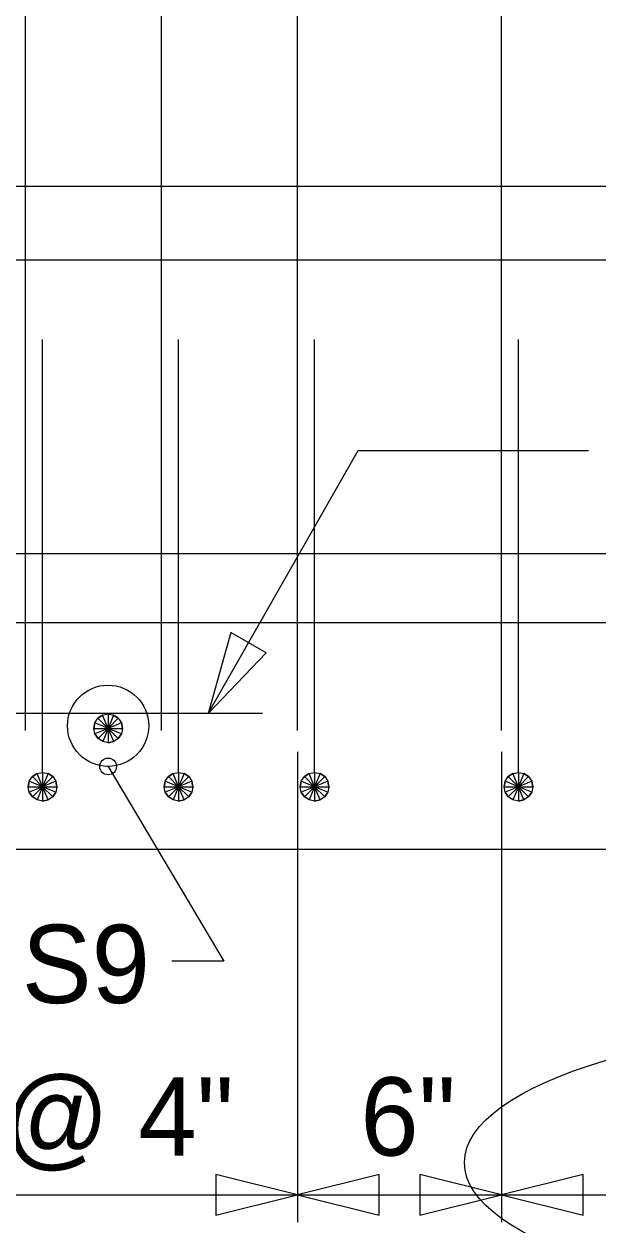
# Model space of a CAD drawing. Extents: x 0 to 34, y -1.6 to 25.2.
# Drawn here: x 4.836 to 5.892, y 2.902 to 5.11 of the extents above; entities that cross this region are included whole.
import ezdxf

# ---------------------------------------------------------------- set-up
doc = ezdxf.new("R2010")
doc.units = 0
for name, color, linetype in [('Arrowhead Terminators CELL', 7, 'Continuous'), ('P_SMU_Concrete_Girder', 7, 'Continuous'), ('P_SMU_Rebar_S_Bar', 7, 'Continuous'), ('SMU_Dimension Lines', 7, 'Continuous'), ('SMU_Text', 7, 'Continuous'), ('SMU_User Information Notes', 7, 'Continuous')]:
    doc.layers.add(name, color=color, linetype=linetype)

msp = doc.modelspace()

# ---------------------------------------------------------------- linework, layer by layer
at = {"layer": 'Arrowhead Terminators CELL'}
for points in [[(5.1749, 3.8421), (5.2817, 3.9538), (5.2166, 3.991)], [(5.339, 2.9572), (5.189, 2.9947), (5.189, 2.9197)], [(5.339, 2.9572), (5.489, 2.9197), (5.489, 2.9947)], [(5.714, 2.9572), (5.564, 2.9947), (5.564, 2.9197)], [(5.714, 2.9572), (5.864, 2.9197), (5.864, 2.9947)]]:
    msp.add_lwpolyline(points, close=True, dxfattribs=at)
at = {"layer": 'P_SMU_Concrete_Girder'}
for p, q in [((20.7895, 4.8108), (3.8957, 4.8108)), ((6.4598, 4.1358), (3.8957, 4.1358)), ((20.7895, 3.5921), (3.8957, 3.5921))]:
    msp.add_line(p, q, dxfattribs=at)
at = {"layer": 'P_SMU_Rebar_S_Bar'}
for p, q in [((4.8391, 3.8109), (4.8391, 8.5921)), ((5.0891, 3.8109), (5.0891, 8.5921)), ((5.339, 3.8109), (5.339, 8.5921)), ((5.714, 3.8109), (5.714, 8.5921)), ((6.9921, 4.6754), (4.0891, 4.6754)), ((4.8703, 3.7338), (4.8703, 4.5296)), ((5.1203, 3.7338), (5.1203, 4.5296)), ((5.3703, 3.7338), (5.3703, 4.5296)), ((5.7453, 3.7338), (5.7453, 4.5296)), ((6.9351, 4.0088), (4.032, 4.0088)), ((4.9644, 3.8147), (4.9664, 3.8248)), ((4.9664, 3.8248), (4.9644, 3.8147)), ((4.9664, 3.8248), (4.9721, 3.8333)), ((4.9909, 3.8147), (4.9664, 3.8248)), ((4.9721, 3.8333), (4.9807, 3.839)), ((4.9807, 3.839), (4.9721, 3.8333)), ((4.9721, 3.8333), (4.9909, 3.8147)), ((4.9807, 3.839), (4.9909, 3.8411)), ((4.9909, 3.8147), (4.9807, 3.839)), ((4.9909, 3.8411), (5.0009, 3.839)), ((4.9909, 3.8411), (4.9909, 3.8147)), ((5.0009, 3.839), (4.9909, 3.8147)), ((4.9909, 3.8147), (5.0095, 3.8334)), ((5.0153, 3.8248), (4.9909, 3.8147)), ((5.0009, 3.839), (5.0095, 3.8334)), ((5.0095, 3.8334), (5.0009, 3.839)), ((5.0095, 3.8334), (5.0153, 3.8248)), ((5.0153, 3.8248), (5.0173, 3.8147)), ((5.0173, 3.8147), (5.0153, 3.8248)), ((4.9664, 3.8045), (4.9644, 3.8147)), ((4.9644, 3.8147), (4.9909, 3.8147)), ((4.9909, 3.8147), (4.9664, 3.8045)), ((4.9722, 3.796), (4.9664, 3.8045)), ((4.9664, 3.8045), (4.9722, 3.796)), ((4.9722, 3.796), (4.9909, 3.8147)), ((4.9909, 3.8147), (4.9808, 3.7903)), ((4.9909, 3.8147), (4.9909, 3.7883)), ((5.001, 3.7903), (4.9909, 3.8147)), ((4.9909, 3.8147), (5.0095, 3.796)), ((5.0153, 3.8046), (4.9909, 3.8147)), ((4.9909, 3.8147), (5.0173, 3.8147)), ((5.0153, 3.8046), (5.0095, 3.796)), ((5.0095, 3.796), (5.0153, 3.8046)), ((5.0173, 3.8147), (5.0153, 3.8046)), ((4.9808, 3.7903), (4.9722, 3.796)), ((4.9909, 3.7883), (4.9808, 3.7903)), ((5.001, 3.7903), (4.9909, 3.7883)), ((4.9909, 3.7883), (5.001, 3.7903)), ((5.0095, 3.796), (5.001, 3.7903)), ((4.8516, 3.726), (4.8602, 3.7317)), ((4.8602, 3.7317), (4.8516, 3.726)), ((4.8602, 3.7317), (4.8703, 3.7338)), ((4.8703, 3.7073), (4.8602, 3.7317)), ((4.8703, 3.7338), (4.8804, 3.7317)), ((4.8703, 3.7338), (4.8703, 3.7073)), ((4.8804, 3.7317), (4.8703, 3.7073)), ((4.8804, 3.7317), (4.889, 3.726)), ((4.889, 3.726), (4.8804, 3.7317)), ((5.1016, 3.726), (5.1102, 3.7318)), ((5.1102, 3.7318), (5.1016, 3.726)), ((5.1102, 3.7318), (5.1203, 3.7338)), ((5.1203, 3.7073), (5.1102, 3.7318)), ((5.1203, 3.7338), (5.1304, 3.7318)), ((5.1203, 3.7338), (5.1203, 3.7073)), ((5.1304, 3.7318), (5.1203, 3.7073)), ((5.1304, 3.7318), (5.139, 3.726)), ((5.139, 3.726), (5.1304, 3.7318)), ((5.3516, 3.726), (5.3602, 3.7318)), ((5.3602, 3.7318), (5.3516, 3.726)), ((5.3602, 3.7318), (5.3703, 3.7338)), ((5.3703, 3.7073), (5.3602, 3.7318)), ((5.3703, 3.7338), (5.3804, 3.7318)), ((5.3703, 3.7338), (5.3703, 3.7073)), ((5.3804, 3.7318), (5.3703, 3.7073)), ((5.3804, 3.7318), (5.389, 3.726)), ((5.389, 3.726), (5.3804, 3.7318)), ((5.7266, 3.726), (5.7352, 3.7318)), ((5.7352, 3.7318), (5.7266, 3.726)), ((5.7352, 3.7318), (5.7453, 3.7338)), ((5.7453, 3.7073), (5.7352, 3.7318)), ((5.7453, 3.7338), (5.7554, 3.7318)), ((5.7453, 3.7338), (5.7453, 3.7073)), ((5.7554, 3.7318), (5.7453, 3.7073)), ((5.7554, 3.7318), (5.764, 3.726)), ((5.764, 3.726), (5.7554, 3.7318)), ((4.8439, 3.7073), (4.8459, 3.7175)), ((4.8459, 3.7175), (4.8439, 3.7073)), ((4.8459, 3.7175), (4.8516, 3.726)), ((4.8703, 3.7073), (4.8459, 3.7175)), ((4.8516, 3.726), (4.8703, 3.7073)), ((4.8703, 3.7073), (4.889, 3.726)), ((4.8947, 3.7175), (4.8703, 3.7073)), ((4.889, 3.726), (4.8947, 3.7175)), ((4.8947, 3.7175), (4.8967, 3.7073)), ((4.8967, 3.7073), (4.8947, 3.7175)), ((5.0939, 3.7073), (5.0959, 3.7175)), ((5.0959, 3.7175), (5.0939, 3.7073)), ((5.0959, 3.7175), (5.1016, 3.726)), ((5.1203, 3.7073), (5.0959, 3.7175)), ((5.1016, 3.726), (5.1203, 3.7073)), ((5.1203, 3.7073), (5.139, 3.726)), ((5.1447, 3.7175), (5.1203, 3.7073)), ((5.139, 3.726), (5.1447, 3.7175)), ((5.1447, 3.7175), (5.1467, 3.7073)), ((5.1467, 3.7073), (5.1447, 3.7175)), ((5.3439, 3.7073), (5.3459, 3.7175)), ((5.3459, 3.7175), (5.3439, 3.7073)), ((5.3459, 3.7175), (5.3516, 3.726)), ((5.3703, 3.7073), (5.3459, 3.7175)), ((5.3516, 3.726), (5.3703, 3.7073)), ((5.3703, 3.7073), (5.389, 3.726)), ((5.3947, 3.7175), (5.3703, 3.7073)), ((5.389, 3.726), (5.3947, 3.7175)), ((5.3947, 3.7175), (5.3967, 3.7073)), ((5.3967, 3.7073), (5.3947, 3.7175)), ((5.7189, 3.7073), (5.7209, 3.7175)), ((5.7209, 3.7175), (5.7189, 3.7073)), ((5.7209, 3.7175), (5.7266, 3.726)), ((5.7453, 3.7073), (5.7209, 3.7175)), ((5.7266, 3.726), (5.7453, 3.7073)), ((5.7453, 3.7073), (5.764, 3.726)), ((5.7697, 3.7175), (5.7453, 3.7073)), ((5.764, 3.726), (5.7697, 3.7175)), ((5.7697, 3.7175), (5.7717, 3.7073)), ((5.7717, 3.7073), (5.7697, 3.7175)), ((4.8459, 3.6972), (4.8439, 3.7073)), ((4.8439, 3.7073), (4.8703, 3.7073)), ((4.8703, 3.7073), (4.8459, 3.6972)), ((4.8516, 3.6887), (4.8459, 3.6972)), ((4.8459, 3.6972), (4.8516, 3.6887)), ((4.8516, 3.6887), (4.8703, 3.7073)), ((4.8602, 3.683), (4.8516, 3.6887)), ((4.8703, 3.7073), (4.8602, 3.683)), ((4.8703, 3.7073), (4.8703, 3.6809)), ((4.8804, 3.683), (4.8703, 3.7073)), ((4.8703, 3.7073), (4.889, 3.6887)), ((4.8947, 3.6972), (4.8703, 3.7073)), ((4.8703, 3.7073), (4.8967, 3.7073)), ((4.889, 3.6887), (4.8804, 3.683)), ((4.8947, 3.6972), (4.889, 3.6887)), ((4.889, 3.6887), (4.8947, 3.6972)), ((4.8967, 3.7073), (4.8947, 3.6972)), ((5.0959, 3.6972), (5.0939, 3.7073)), ((5.0939, 3.7073), (5.1203, 3.7073)), ((5.1203, 3.7073), (5.0959, 3.6972)), ((5.1016, 3.6887), (5.0959, 3.6972)), ((5.0959, 3.6972), (5.1016, 3.6887)), ((5.1016, 3.6887), (5.1203, 3.7073)), ((5.1102, 3.683), (5.1016, 3.6887)), ((5.1203, 3.7073), (5.1102, 3.683)), ((5.1203, 3.7073), (5.1203, 3.6809)), ((5.1304, 3.683), (5.1203, 3.7073)), ((5.1203, 3.7073), (5.139, 3.6887)), ((5.1447, 3.6972), (5.1203, 3.7073)), ((5.1203, 3.7073), (5.1467, 3.7073)), ((5.139, 3.6887), (5.1304, 3.683)), ((5.1447, 3.6972), (5.139, 3.6887)), ((5.139, 3.6887), (5.1447, 3.6972)), ((5.1467, 3.7073), (5.1447, 3.6972)), ((5.3459, 3.6972), (5.3439, 3.7073)), ((5.3439, 3.7073), (5.3703, 3.7073)), ((5.3703, 3.7073), (5.3459, 3.6972)), ((5.3516, 3.6887), (5.3459, 3.6972)), ((5.3459, 3.6972), (5.3516, 3.6887)), ((5.3516, 3.6887), (5.3703, 3.7073)), ((5.3602, 3.683), (5.3516, 3.6887)), ((5.3703, 3.7073), (5.3602, 3.683)), ((5.3703, 3.7073), (5.3703, 3.6809)), ((5.3804, 3.683), (5.3703, 3.7073)), ((5.3703, 3.7073), (5.389, 3.6887)), ((5.3947, 3.6972), (5.3703, 3.7073)), ((5.3703, 3.7073), (5.3967, 3.7073)), ((5.389, 3.6887), (5.3804, 3.683)), ((5.3947, 3.6972), (5.389, 3.6887)), ((5.389, 3.6887), (5.3947, 3.6972)), ((5.3967, 3.7073), (5.3947, 3.6972)), ((5.7209, 3.6972), (5.7189, 3.7073)), ((5.7189, 3.7073), (5.7453, 3.7073)), ((5.7453, 3.7073), (5.7209, 3.6972)), ((5.7266, 3.6887), (5.7209, 3.6972)), ((5.7209, 3.6972), (5.7266, 3.6887)), ((5.7266, 3.6887), (5.7453, 3.7073)), ((5.7352, 3.683), (5.7266, 3.6887)), ((5.7453, 3.7073), (5.7352, 3.683)), ((5.7453, 3.7073), (5.7453, 3.6809)), ((5.7554, 3.683), (5.7453, 3.7073)), ((5.7453, 3.7073), (5.764, 3.6887)), ((5.7697, 3.6972), (5.7453, 3.7073)), ((5.7453, 3.7073), (5.7717, 3.7073)), ((5.764, 3.6887), (5.7554, 3.683)), ((5.7697, 3.6972), (5.764, 3.6887)), ((5.764, 3.6887), (5.7697, 3.6972)), ((5.7717, 3.7073), (5.7697, 3.6972)), ((4.8703, 3.6809), (4.8602, 3.683)), ((4.8804, 3.683), (4.8703, 3.6809)), ((4.8703, 3.6809), (4.8804, 3.683)), ((5.1203, 3.6809), (5.1102, 3.683)), ((5.1304, 3.683), (5.1203, 3.6809)), ((5.1203, 3.6809), (5.1304, 3.683)), ((5.3703, 3.6809), (5.3602, 3.683)), ((5.3804, 3.683), (5.3703, 3.6809)), ((5.3703, 3.6809), (5.3804, 3.683)), ((5.7453, 3.6809), (5.7352, 3.683)), ((5.7554, 3.683), (5.7453, 3.6809)), ((5.7453, 3.6809), (5.7554, 3.683))]:
    msp.add_line(p, q, dxfattribs=at)
msp.add_lwpolyline([(5.2747, 3.8421), (3.4403, 3.8421), (3.4403, 4.4678)], dxfattribs=at)
at = {"layer": 'SMU_Dimension Lines'}
for p, q in [((5.339, 3.7714), (5.339, 2.9071)), ((5.714, 3.7714), (5.714, 2.9071)), ((4.0892, 2.9572), (5.339, 2.9572)), ((5.339, 2.9572), (5.714, 2.9572)), ((5.714, 2.9572), (7.2118, 2.9572))]:
    msp.add_line(p, q, dxfattribs=at)
for points in [[(5.1749, 3.8421), (5.4504, 4.3256), (5.8742, 4.3256)], [(4.9908, 3.7447), (5.2033, 3.3864), (5.1077, 3.3864)]]:
    msp.add_lwpolyline(points, dxfattribs=at)
for centre, radius in [((4.9908, 3.8194), 0.0747), ((4.9908, 3.7447), 0.0154)]:
    msp.add_circle(centre, radius, dxfattribs=at)
at = {"layer": 'SMU_User Information Notes'}
msp.add_ellipse((6.5227, 3.0162), major_axis=(0.8766, 0), ratio=0.30242, dxfattribs=at)

# ---------------------------------------------------------------- texts
at = {"layer": 'SMU_Text'}
for s, p in [('S9', (4.8321, 3.3096)), ('5 SPA. @ 4"', (4.1446, 3.0292)), ('6"', (5.4547, 3.0292))]:
    msp.add_text(s, height=0.144, dxfattribs=at).set_placement(p)

doc.saveas('drawing.dxf')
